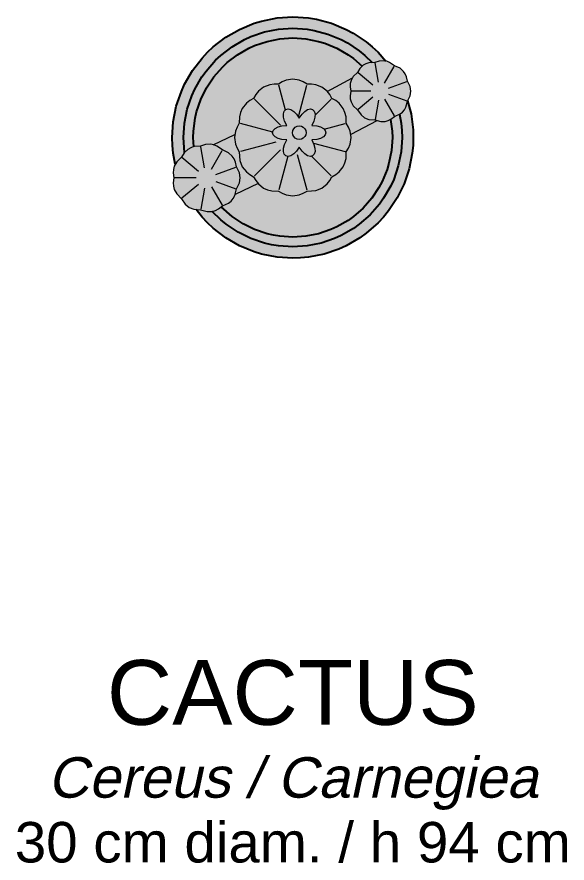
# Model space of a CAD drawing. Header units: millimetres. Extents: x -4 to 8794, y -6642 to 2653.
# Drawn here: x 4209 to 4889, y -6642 to -5597 of the extents above; entities that cross this region are included whole.
import ezdxf
from ezdxf.enums import TextEntityAlignment as Align

# ---------------------------------------------------------------- set-up
doc = ezdxf.new("R2010")
doc.units = ezdxf.units.MM
for name, color, linetype, lineweight, true_color in [('VEG-FLOR', 243, 'Continuous', 13, 0xb0486e), ('VEG-HOJAS', 117, 'Continuous', 18, 0x2e5e38), ('VEG-MACETA', 25, 'Continuous', 25, 0x745440), ('VEG-NERVIOS', 115, 'Continuous', 9, 0x528c5c), ('VEG-TEXTO', 47, 'Continuous', 18, 0x464646)]:
    doc.layers.add(name, color=color, linetype=linetype, lineweight=lineweight, true_color=true_color)
doc.layers.add('VEG-RELLENO', color=253, linetype='Continuous', true_color=0x96c896)
doc.styles.add('VEG', font='arial.ttf')

# ---------------------------------------------------------------- blocks, each defined once
blk = doc.blocks.new('VEG_Cactus_PLANTA')
at = {"layer": 'VEG-RELLENO', "true_color": 0xd38560}
h = blk.add_hatch(color=33, dxfattribs=at)
h.dxf.hatch_style = 1
h.paths.add_polyline_path([(148.7, -9.7), (146.1, -29.1), (141.1, -47.9), (133.6, -65.9), (129, -74.5), (118.2, -90.7), (105.4, -105.4), (90.7, -118.2), (82.8, -123.9), (65.9, -133.6), (57, -137.7), (38.6, -143.9), (19.4, -147.7), (0, -149), (-19.4, -147.7), (-29.1, -146.1), (-47.9, -141.1), (-65.9, -133.6), (-82.8, -123.9), (-90.7, -118.2), (-105.4, -105.4), (-112, -98.2), (-119.4, -89), (-113.9, -89.2), (-105.9, -91.4), (-99.5, -91.2), (-89, -101.5), (-82.2, -107.1), (-67.5, -116.9), (-51.7, -124.7), (-34.9, -130.4), (-17.6, -133.8), (0, -135), (17.6, -133.8), (34.9, -130.4), (51.7, -124.7), (59.7, -121.1), (75, -112.2), (82.2, -107.1), (89, -101.5), (101.5, -89), (107.1, -82.2), (116.9, -67.5), (124.7, -51.7), (130.4, -34.9), (132.4, -26.3), (133.8, -17.6), (135, 0), (133.8, 17.6), (131.9, 28.7), (135.5, 31.5), (139, 36), (140.5, 39.4), (141.9, 45.3), (146.1, 29.1), (147.7, 19.4), (148.7, 9.7)])
h.paths.add_polyline_path([(-145.2, -32.9), (-148.7, -9.7), (-149, 0), (-147.7, 19.4), (-143.9, 38.6), (-137.7, 57), (-133.6, 65.9), (-123.9, 82.8), (-112, 98.2), (-105.4, 105.4), (-98.2, 112), (-82.8, 123.9), (-65.9, 133.6), (-47.9, 141.1), (-38.6, 143.9), (-19.4, 147.7), (0, 149), (19.4, 147.7), (29.1, 146.1), (47.9, 141.1), (65.9, 133.6), (74.5, 129), (90.7, 118.2), (98.2, 112), (105.4, 105.4), (115.1, 94.5), (108.7, 94.8), (101.5, 92.8), (97.9, 92.8), (89, 101.5), (82.2, 107.1), (67.5, 116.9), (59.7, 121.1), (51.7, 124.7), (34.9, 130.4), (17.6, 133.8), (0, 135), (-17.6, 133.8), (-34.9, 130.4), (-51.7, 124.7), (-59.7, 121.1), (-75, 112.2), (-89, 101.5), (-95.5, 95.5), (-107.1, 82.2), (-116.9, 67.5), (-124.7, 51.7), (-130.4, 34.9), (-132.4, 26.3), (-133.8, 17.6), (-135, 0), (-133.7, -18.4), (-137.5, -24.2), (-142.1, -28.4)])
at = {"layer": 'VEG-RELLENO', "true_color": 0xe08e66}
h = blk.add_hatch(color=11, dxfattribs=at)
h.dxf.hatch_style = 1
h.paths.add_polyline_path([(134.7, -8.8), (132.4, -26.3), (130.4, -34.9), (124.7, -51.7), (116.9, -67.5), (107.1, -82.2), (95.5, -95.5), (82.2, -107.1), (75, -112.2), (59.7, -121.1), (43.4, -127.8), (26.3, -132.4), (8.8, -134.7), (0, -135), (-17.6, -133.8), (-34.9, -130.4), (-51.7, -124.7), (-67.5, -116.9), (-82.2, -107.1), (-89, -101.5), (-99.5, -91.2), (-93.7, -89.2), (-88.3, -85.6), (-74.9, -97.6), (-61.5, -106.5), (-47.1, -113.6), (-31.8, -118.8), (-24, -120.6), (-8, -122.7), (8, -122.7), (24, -120.6), (39.5, -116.5), (54.4, -110.3), (68.3, -102.3), (74.9, -97.6), (87, -87), (97.6, -74.9), (102.3, -68.3), (110.3, -54.4), (113.6, -47.1), (118.8, -31.8), (120.6, -24), (121.9, -16.1), (123, 0), (122.7, 8), (120.9, 22.3), (125.8, 26), (131.9, 28.7), (133.8, 17.6), (134.7, 8.8)])
h.paths.add_polyline_path([(-133.7, -18.4), (-135, 0), (-133.8, 17.6), (-130.4, 34.9), (-124.7, 51.7), (-121.1, 59.7), (-112.2, 75), (-107.1, 82.2), (-95.5, 95.5), (-89, 101.5), (-75, 112.2), (-59.7, 121.1), (-51.7, 124.7), (-34.9, 130.4), (-17.6, 133.8), (0, 135), (17.6, 133.8), (26.3, 132.4), (43.4, 127.8), (59.7, 121.1), (67.5, 116.9), (82.2, 107.1), (89, 101.5), (97.9, 92.8), (92.2, 91.7), (88.7, 90.2), (85.8, 88.1), (74.9, 97.6), (68.3, 102.3), (54.4, 110.3), (39.5, 116.5), (31.8, 118.8), (16.1, 121.9), (0, 123), (-16.1, 121.9), (-31.8, 118.8), (-47.1, 113.6), (-54.4, 110.3), (-68.3, 102.3), (-81.1, 92.5), (-92.5, 81.1), (-102.3, 68.3), (-106.5, 61.5), (-113.6, 47.1), (-118.8, 31.8), (-120.6, 24), (-122.7, 8), (-123, 0), (-122.4, -11.3), (-127.9, -13.5)])
at = {"layer": 'VEG-RELLENO', "true_color": 0x7a5e4a}
h = blk.add_hatch(color=35, dxfattribs=at)
h.dxf.hatch_style = 1
h.paths.add_polyline_path([(122.7, -8), (120.6, -24), (116.5, -39.5), (110.3, -54.4), (106.5, -61.5), (97.6, -74.9), (87, -87), (74.9, -97.6), (68.3, -102.3), (54.4, -110.3), (39.5, -116.5), (24, -120.6), (16.1, -121.9), (0, -123), (-16.1, -121.9), (-31.8, -118.8), (-47.1, -113.6), (-61.5, -106.5), (-74.9, -97.6), (-88.3, -85.6), (-87, -84.4), (-81.3, -82.1), (-76.2, -78.4), (-73.5, -75.2), (-71, -70.2), (-42.6, -56.9), (-38.3, -60.9), (-31.1, -64.5), (-25.8, -65.8), (-17.7, -66.1), (-10.5, -69.9), (-2.7, -71.9), (5.4, -71.4), (10.5, -69.9), (17.7, -66.1), (23.1, -66), (28.5, -65.3), (36, -62.4), (42.3, -57.3), (45.6, -53), (48.4, -48.4), (53, -45.6), (57.3, -42.3), (62.4, -36), (65.3, -28.5), (66, -23.1), (66.1, -17.7), (69.9, -10.5), (71.4, -5.4), (72, 0), (71.7, 3.7), (103.9, 20.8), (108.7, 19.7), (112.4, 19.6), (116.2, 20.3), (120.9, 22.3), (122.7, 8)])
h.paths.add_polyline_path([(-122.4, -11.3), (-122.7, 8), (-120.6, 24), (-118.8, 31.8), (-113.6, 47.1), (-106.5, 61.5), (-97.6, 74.9), (-87, 87), (-81.1, 92.5), (-68.3, 102.3), (-54.4, 110.3), (-47.1, 113.6), (-31.8, 118.8), (-16.1, 121.9), (0, 123), (16.1, 121.9), (31.8, 118.8), (39.5, 116.5), (54.4, 110.3), (68.3, 102.3), (74.9, 97.6), (85.8, 88.1), (83, 85.2), (80.1, 80.5), (75.9, 76.7), (73.6, 73.6), (42.5, 57), (38.3, 60.9), (31.1, 64.5), (25.8, 65.8), (17.7, 66.1), (10.5, 69.9), (2.7, 71.9), (-5.4, 71.4), (-10.5, 69.9), (-17.7, 66.1), (-25.8, 65.8), (-33.6, 63.6), (-40.4, 59.2), (-44, 55.2), (-48.4, 48.4), (-53, 45.6), (-57.3, 42.3), (-62.4, 36), (-65.3, 28.5), (-66, 23.1), (-66.1, 17.7), (-69.9, 10.5), (-71.7, 3.6), (-98.4, -8.8), (-105.9, -8.3), (-113.9, -10.6)])
at = {"layer": 'VEG-RELLENO', "true_color": 0x6ca364}
h = blk.add_hatch(color=83, dxfattribs=at)
h.dxf.hatch_style = 1
h.paths.add_polyline_path([(145.6, 55.4), (144.3, 49.9), (141.6, 44.9), (139.8, 37.7), (138, 34.4), (135.5, 31.5), (132.6, 29.1), (125.8, 26), (121.3, 22.6), (118, 20.9), (114.3, 19.9), (108.7, 19.7), (101.5, 21.7), (94, 22.3), (88.7, 24.4), (84.3, 27.9), (80.1, 34.1), (74.7, 39.3), (72, 44.3), (71.1, 47.9), (70.9, 51.7), (71.6, 57.3), (70.9, 62.8), (71.1, 66.6), (72, 70.3), (74.7, 75.3), (80.1, 80.5), (83, 85.2), (87.1, 89.2), (90.4, 91), (94, 92.3), (101.5, 92.8), (108.7, 94.8), (114.3, 94.7), (118, 93.7), (121.3, 92), (125.8, 88.5), (132.6, 85.5), (136.8, 81.7), (139.8, 76.9), (141.6, 69.6), (144.9, 62.9), (145.6, 59.2)])
at = {"layer": 'VEG-RELLENO', "true_color": 0x63965c}
h = blk.add_hatch(color=83, dxfattribs=at)
h.dxf.hatch_style = 1
h.paths.add_polyline_path([(71.7, 3.7), (69.9, 10.5), (66.1, 17.7), (66, 23.1), (65.3, 28.5), (62.4, 36), (57.3, 42.3), (53, 45.6), (48.4, 48.4), (42.5, 57), (73.6, 73.6), (72, 70.3), (71.1, 66.6), (70.9, 62.8), (71.6, 57.3), (70.9, 51.7), (71.5, 46.1), (73.7, 40.9), (75.9, 37.8), (80.1, 34.1), (84.3, 27.9), (87.1, 25.4), (90.4, 23.5), (94, 22.3), (101.5, 21.7), (103.9, 20.8)])
at = {"layer": 'VEG-RELLENO', "true_color": 0x70aa68}
h = blk.add_hatch(color=83, dxfattribs=at)
h.dxf.hatch_style = 1
h.paths.add_polyline_path([(71.9, -2.7), (69.9, -10.5), (66.1, -17.7), (66, -23.1), (65.3, -28.5), (62.4, -36), (57.3, -42.3), (53, -45.6), (48.4, -48.4), (44, -55.2), (40.4, -59.2), (36, -62.4), (31.1, -64.5), (25.8, -65.8), (17.7, -66.1), (13, -68.7), (8, -70.8), (0, -72), (-8, -70.8), (-13, -68.7), (-17.7, -66.1), (-25.8, -65.8), (-31.1, -64.5), (-36, -62.4), (-42.3, -57.3), (-45.6, -53), (-48.4, -48.4), (-53, -45.6), (-57.3, -42.3), (-62.4, -36), (-65.3, -28.5), (-66, -23.1), (-66.1, -17.7), (-68.7, -13), (-70.8, -8), (-72, 0), (-70.8, 8), (-68.7, 13), (-66.1, 17.7), (-65.8, 25.8), (-64.5, 31.1), (-62.4, 36), (-57.3, 42.3), (-53, 45.6), (-48.4, 48.4), (-45.6, 53), (-42.3, 57.3), (-36, 62.4), (-28.5, 65.3), (-23.1, 66), (-17.7, 66.1), (-13, 68.7), (-8, 70.8), (0, 72), (8, 70.8), (13, 68.7), (17.7, 66.1), (23.1, 66), (28.5, 65.3), (36, 62.4), (42.3, 57.3), (45.6, 53), (48.4, 48.4), (55.2, 44), (59.2, 40.4), (62.4, 36), (64.5, 31.1), (65.8, 25.8), (66.1, 17.7), (68.7, 13), (70.8, 8), (71.9, 2.7)])
h.paths.add_polyline_path([(-11.5, -17.2), (-10.5, -20.5), (-8.5, -22.6), (-5.7, -23.3), (-2.3, -22.5), (1.2, -20.3), (4.6, -17), (8, -11.8), (11.4, -17), (14.8, -20.3), (18.3, -22.5), (21.7, -23.3), (24.5, -22.6), (26.5, -20.5), (27.5, -17.2), (27.4, -13), (26.2, -8.4), (23.4, -2.9), (29.6, -2.6), (34.2, -1.3), (37.8, 0.7), (40.2, 3.2), (41, 6), (40.2, 8.8), (37.8, 11.3), (34.2, 13.3), (29.6, 14.6), (23.4, 14.9), (26.2, 20.4), (27.4, 25), (27.5, 29.2), (26.5, 32.5), (24.5, 34.6), (21.7, 35.3), (18.3, 34.5), (14.8, 32.3), (11.4, 29), (8, 23.8), (4.6, 29), (1.2, 32.3), (-2.3, 34.5), (-5.7, 35.3), (-8.5, 34.6), (-10.5, 32.5), (-11.5, 29.2), (-11.4, 25), (-10.2, 20.4), (-7.4, 14.9), (-13.6, 14.6), (-18.2, 13.3), (-21.8, 11.3), (-24.2, 8.8), (-25, 6), (-24.2, 3.2), (-21.8, 0.7), (-18.2, -1.3), (-13.6, -2.6), (-7.4, -2.9), (-10.2, -8.4), (-11.4, -13)], flags=0)
at = {"layer": 'VEG-RELLENO', "true_color": 0xf49eb8}
h = blk.add_hatch(color=231, dxfattribs=at)
h.dxf.hatch_style = 1
h.paths.add_polyline_path([(-11.4, -13), (-10.2, -8.4), (-7.4, -2.9), (-13.6, -2.6), (-18.2, -1.3), (-21.8, 0.7), (-24.2, 3.2), (-25, 6), (-24.2, 8.8), (-21.8, 11.3), (-18.2, 13.3), (-13.6, 14.6), (-7.4, 14.9), (-10.2, 20.4), (-11.4, 25), (-11.5, 29.2), (-10.5, 32.5), (-8.5, 34.6), (-5.7, 35.3), (-2.3, 34.5), (1.2, 32.3), (4.6, 29), (8, 23.8), (11.4, 29), (14.8, 32.3), (18.3, 34.5), (21.7, 35.3), (24.5, 34.6), (26.5, 32.5), (27.5, 29.2), (27.4, 25), (26.2, 20.4), (23.4, 14.9), (29.6, 14.6), (34.2, 13.3), (37.8, 11.3), (40.2, 8.8), (41, 6), (40.2, 3.2), (37.8, 0.7), (34.2, -1.3), (29.6, -2.6), (23.4, -2.9), (26.2, -8.4), (27.4, -13), (27.5, -17.2), (26.5, -20.5), (24.5, -22.6), (21.7, -23.3), (18.3, -22.5), (14.8, -20.3), (11.4, -17), (8, -11.8), (4.6, -17), (1.2, -20.3), (-2.3, -22.5), (-5.7, -23.3), (-8.5, -22.6), (-10.5, -20.5), (-11.5, -17.2)])
h.paths.add_polyline_path([(16, 8.6), (14.8, 10.9), (12.9, 12.8), (10.6, 14), (8, 14.4), (5.4, 14), (3.1, 12.8), (1.2, 10.9), (0, 8.6), (-0.4, 6), (0, 3.4), (1.2, 1.1), (3.1, -0.8), (5.4, -2), (8, -2.4), (10.6, -2), (12.9, -0.8), (14.8, 1.1), (16, 3.4), (16.4, 6)], flags=0)
at = {"layer": 'VEG-RELLENO', "true_color": 0xfad466}
h = blk.add_hatch(color=41, dxfattribs=at)
h.dxf.hatch_style = 1
h.paths.add_polyline_path([(16.4, 6), (16, 3.4), (14.8, 1.1), (12.9, -0.8), (10.6, -2), (8, -2.4), (5.4, -2), (3.1, -0.8), (1.2, 1.1), (0, 3.4), (-0.4, 6), (0, 8.6), (1.2, 10.9), (3.1, 12.8), (5.4, 14), (8, 14.4), (10.6, 14), (12.9, 12.8), (14.8, 10.9), (16, 8.6)])
at = {"layer": 'VEG-RELLENO', "true_color": 0x63965c}
h = blk.add_hatch(color=83, dxfattribs=at)
h.dxf.hatch_style = 1
h.paths.add_polyline_path([(-71.7, 3.6), (-72, 0), (-71.4, -5.4), (-69.9, -10.5), (-66.1, -17.7), (-65.8, -25.8), (-63.6, -33.6), (-60.9, -38.3), (-57.3, -42.3), (-53, -45.6), (-48.4, -48.4), (-42.6, -56.9), (-71, -70.2), (-69.5, -63.5), (-65.9, -56.1), (-64.9, -49.9), (-65.9, -43.7), (-69.5, -36.2), (-71.5, -28.2), (-74.8, -22.9), (-79.5, -18.7), (-87, -15.3), (-93.7, -10.5), (-98.4, -8.8)])
at = {"layer": 'VEG-RELLENO', "true_color": 0x6ca364}
h = blk.add_hatch(color=83, dxfattribs=at)
h.dxf.hatch_style = 1
h.paths.add_polyline_path([(-65, -52), (-66.6, -58), (-69.5, -63.5), (-71.5, -71.5), (-73.5, -75.2), (-76.2, -78.4), (-79.5, -81), (-87, -84.4), (-91.9, -88.2), (-95.6, -90.1), (-99.7, -91.2), (-105.9, -91.4), (-113.9, -89.2), (-122.1, -88.5), (-127.9, -86.2), (-132.8, -82.3), (-137.5, -75.5), (-143.4, -69.7), (-146.4, -64.2), (-147.4, -60.2), (-147.7, -56), (-146.8, -49.9), (-147.7, -43.7), (-147.4, -39.6), (-146.4, -35.5), (-143.4, -30), (-137.5, -24.2), (-134.2, -19), (-129.7, -14.6), (-126.1, -12.5), (-122.1, -11.2), (-113.9, -10.6), (-105.9, -8.3), (-99.7, -8.5), (-93.7, -10.5), (-87, -15.3), (-81.3, -17.7), (-77.8, -20), (-74.8, -22.9), (-71.5, -28.2), (-69.5, -36.2), (-65.9, -43.7), (-65, -47.8)])
at = {"layer": 'VEG-FLOR'}
for points in [[(-11.5, -17.2), (-11.4, -13), (-10.2, -8.4), (-7.4, -2.9), (-13.6, -2.6), (-18.2, -1.3), (-21.8, 0.7), (-24.2, 3.2), (-25, 6), (-24.2, 8.8), (-21.8, 11.3), (-18.2, 13.3), (-13.6, 14.6), (-7.4, 14.9), (-10.2, 20.4), (-11.4, 25), (-11.5, 29.2), (-10.5, 32.5), (-8.5, 34.6), (-5.7, 35.3), (-2.3, 34.5), (1.2, 32.3), (4.6, 29), (8, 23.8), (11.4, 29), (14.8, 32.3), (18.3, 34.5), (21.7, 35.3), (24.5, 34.6), (26.5, 32.5), (27.5, 29.2), (27.4, 25), (26.2, 20.4), (23.4, 14.9), (29.6, 14.6), (34.2, 13.3), (37.8, 11.3), (40.2, 8.8), (41, 6), (40.2, 3.2), (37.8, 0.7), (34.2, -1.3), (29.6, -2.6), (23.4, -2.9), (26.2, -8.4), (27.4, -13), (27.5, -17.2), (26.5, -20.5), (24.5, -22.6), (21.7, -23.3), (18.3, -22.5), (14.8, -20.3), (11.4, -17), (8, -11.8), (4.6, -17), (1.2, -20.3), (-2.3, -22.5), (-5.7, -23.3), (-8.5, -22.6), (-10.5, -20.5)], [(16.4, 6), (16, 3.4), (14.8, 1.1), (12.9, -0.8), (10.6, -2), (8, -2.4), (5.4, -2), (3.1, -0.8), (1.2, 1.1), (0, 3.4), (-0.4, 6), (0, 8.6), (1.2, 10.9), (3.1, 12.8), (5.4, 14), (8, 14.4), (10.6, 14), (12.9, 12.8), (14.8, 10.9), (16, 8.6)]]:
    blk.add_lwpolyline(points, close=True, dxfattribs=at)
at = {"layer": 'VEG-HOJAS'}
for points in [[(145.7, 57.3), (144.9, 62.9), (141.6, 69.6), (140.5, 75.1), (139, 78.6), (136.8, 81.7), (132.6, 85.5), (125.8, 88.5), (119.7, 92.9), (116.2, 94.3), (112.4, 94.9), (106.8, 94.5), (101.5, 92.8), (94, 92.3), (90.4, 91), (87.1, 89.2), (83, 85.2), (80.1, 80.5), (74.7, 75.3), (72, 70.3), (71.1, 66.6), (70.9, 62.8), (71.6, 57.3), (70.9, 51.7), (71.1, 47.9), (72, 44.3), (74.7, 39.3), (80.1, 34.1), (84.3, 27.9), (88.7, 24.4), (94, 22.3), (101.5, 21.7), (108.7, 19.7), (114.3, 19.9), (118, 20.9), (121.3, 22.6), (125.8, 26), (132.6, 29.1), (135.5, 31.5), (138, 34.4), (139.8, 37.7), (141.6, 44.9), (144.9, 51.7)], [(72, 0), (70.8, 8), (68.7, 13), (66.1, 17.7), (65.8, 25.8), (64.5, 31.1), (62.4, 36), (57.3, 42.3), (53, 45.6), (48.4, 48.4), (45.6, 53), (42.3, 57.3), (36, 62.4), (28.5, 65.3), (23.1, 66), (17.7, 66.1), (13, 68.7), (8, 70.8), (0, 72), (-8, 70.8), (-13, 68.7), (-17.7, 66.1), (-23.1, 66), (-28.5, 65.3), (-36, 62.4), (-42.3, 57.3), (-45.6, 53), (-48.4, 48.4), (-53, 45.6), (-57.3, 42.3), (-62.4, 36), (-64.5, 31.1), (-65.8, 25.8), (-66.1, 17.7), (-68.7, 13), (-70.8, 8), (-72, 0), (-70.8, -8), (-68.7, -13), (-66.1, -17.7), (-66, -23.1), (-65.3, -28.5), (-62.4, -36), (-57.3, -42.3), (-53, -45.6), (-48.4, -48.4), (-45.6, -53), (-42.3, -57.3), (-36, -62.4), (-31.1, -64.5), (-25.8, -65.8), (-17.7, -66.1), (-13, -68.7), (-8, -70.8), (0, -72), (8, -70.8), (13, -68.7), (17.7, -66.1), (23.1, -66), (28.5, -65.3), (36, -62.4), (42.3, -57.3), (45.6, -53), (48.4, -48.4), (53, -45.6), (57.3, -42.3), (62.4, -36), (64.5, -31.1), (65.8, -25.8), (66.1, -17.7), (68.7, -13), (70.8, -8)], [(-64.9, -49.9), (-65.9, -43.7), (-69.5, -36.2), (-70.8, -30.2), (-72.4, -26.3), (-74.8, -22.9), (-79.5, -18.7), (-87, -15.3), (-93.7, -10.5), (-97.6, -9), (-101.7, -8.2), (-108, -8.7), (-113.9, -10.6), (-122.1, -11.2), (-126.1, -12.5), (-129.7, -14.6), (-134.2, -19), (-137.5, -24.2), (-143.4, -30), (-146.4, -35.5), (-147.4, -39.6), (-147.7, -43.7), (-146.8, -49.9), (-147.7, -56), (-147.4, -60.2), (-146.4, -64.2), (-143.4, -69.7), (-137.5, -75.5), (-132.8, -82.3), (-127.9, -86.2), (-122.1, -88.5), (-113.9, -89.2), (-105.9, -91.4), (-99.7, -91.2), (-95.6, -90.1), (-91.9, -88.2), (-87, -84.4), (-79.5, -81), (-76.2, -78.4), (-73.5, -75.2), (-71.5, -71.5), (-69.5, -63.5), (-65.9, -56.1)]]:
    blk.add_lwpolyline(points, close=True, dxfattribs=at)
for points in [[(42.5, 57), (73.6, 73.6)], [(103.9, 20.8), (71.7, 3.7)], [(-98.4, -8.8), (-71.7, 3.6)], [(-42.6, -56.9), (-71, -70.2)]]:
    blk.add_lwpolyline(points, dxfattribs=at)
at = {"layer": 'VEG-MACETA'}
for points in [[(-145.2, -32.9), (-147.7, -19.4), (-148.7, -9.7), (-149, 0), (-147.7, 19.4), (-143.9, 38.6), (-137.7, 57), (-133.6, 65.9), (-123.9, 82.8), (-112, 98.2), (-105.4, 105.4), (-98.2, 112), (-82.8, 123.9), (-65.9, 133.6), (-47.9, 141.1), (-38.6, 143.9), (-19.4, 147.7), (0, 149), (19.4, 147.7), (29.1, 146.1), (47.9, 141.1), (65.9, 133.6), (74.5, 129), (90.7, 118.2), (98.2, 112), (105.4, 105.4), (115.1, 94.5)], [(-133.7, -18.4), (-135, 0), (-133.8, 17.6), (-130.4, 34.9), (-124.7, 51.7), (-121.1, 59.7), (-112.2, 75), (-107.1, 82.2), (-95.5, 95.5), (-89, 101.5), (-75, 112.2), (-59.7, 121.1), (-51.7, 124.7), (-34.9, 130.4), (-17.6, 133.8), (0, 135), (17.6, 133.8), (26.3, 132.4), (43.4, 127.8), (59.7, 121.1), (67.5, 116.9), (82.2, 107.1), (89, 101.5), (97.9, 92.8)], [(-122.4, -11.3), (-123, 0), (-122.7, 8), (-120.6, 24), (-118.8, 31.8), (-113.6, 47.1), (-106.5, 61.5), (-97.6, 74.9), (-87, 87), (-81.1, 92.5), (-68.3, 102.3), (-54.4, 110.3), (-47.1, 113.6), (-31.8, 118.8), (-16.1, 121.9), (0, 123), (16.1, 121.9), (31.8, 118.8), (39.5, 116.5), (54.4, 110.3), (68.3, 102.3), (74.9, 97.6), (85.8, 88.1)], [(141.9, 45.3), (146.1, 29.1), (147.7, 19.4), (148.7, 9.7), (148.7, -9.7), (147.7, -19.4), (143.9, -38.6), (137.7, -57), (129, -74.5), (118.2, -90.7), (112, -98.2), (105.4, -105.4), (90.7, -118.2), (82.8, -123.9), (65.9, -133.6), (57, -137.7), (38.6, -143.9), (19.4, -147.7), (9.7, -148.7), (0, -149), (-19.4, -147.7), (-38.6, -143.9), (-47.9, -141.1), (-65.9, -133.6), (-82.8, -123.9), (-98.2, -112), (-105.4, -105.4), (-112, -98.2), (-119.4, -89)], [(131.9, 28.7), (133.8, 17.6), (134.7, 8.8), (135, 0), (133.8, -17.6), (130.4, -34.9), (124.7, -51.7), (121.1, -59.7), (112.2, -75), (107.1, -82.2), (95.5, -95.5), (82.2, -107.1), (75, -112.2), (59.7, -121.1), (51.7, -124.7), (34.9, -130.4), (17.6, -133.8), (0, -135), (-17.6, -133.8), (-26.3, -132.4), (-34.9, -130.4), (-51.7, -124.7), (-67.5, -116.9), (-82.2, -107.1), (-89, -101.5), (-99.5, -91.2)], [(120.9, 22.3), (122.7, 8), (123, 0), (121.9, -16.1), (118.8, -31.8), (116.5, -39.5), (110.3, -54.4), (106.5, -61.5), (97.6, -74.9), (87, -87), (74.9, -97.6), (68.3, -102.3), (54.4, -110.3), (47.1, -113.6), (31.8, -118.8), (16.1, -121.9), (0, -123), (-16.1, -121.9), (-24, -120.6), (-31.8, -118.8), (-47.1, -113.6), (-61.5, -106.5), (-74.9, -97.6), (-88.3, -85.6)]]:
    blk.add_lwpolyline(points, dxfattribs=at)
at = {"layer": 'VEG-NERVIOS'}
for points in [[(105.7, 68.5), (101.6, 92.1)], [(113.4, 67.1), (125.4, 87.9)], [(99, 64.6), (80.6, 80)], [(-9.1, 34), (-17.3, 64.7)], [(6.9, 25.7), (17.3, 64.7)], [(118.4, 61.2), (140.9, 69.4)], [(96.3, 57.3), (72.4, 57.3)], [(118.4, 53.4), (140.9, 45.2)], [(-15.3, 15.3), (-47.3, 47.3)], [(27.5, 27.5), (47.3, 47.3)], [(99, 49.9), (80.6, 34.6)], [(105.7, 46), (101.6, 22.5)], [(113.4, 47.4), (125.4, 26.7)], [(-24.8, 6.6), (-64.7, 17.3)], [(38.7, 10.4), (64.7, 17.3)], [(-20.9, -5.6), (-64.7, -17.3)], [(25.5, -6.8), (64.7, -17.3)], [(-109.1, -37.5), (-113.7, -11.4)], [(-100.6, -39), (-87.4, -16)], [(-15.3, -15.3), (-47.3, -47.3)], [(5.6, -20.9), (17.3, -64.7)], [(-116.6, -41.8), (-136.9, -24.8)], [(-6.2, -23.1), (-17.3, -64.7)], [(23, -23), (47.3, -47.3)], [(-95.1, -45.6), (-70.2, -36.5)], [(-119.5, -49.9), (-146, -49.9)], [(-116.6, -58), (-136.9, -75)], [(-109.1, -62.3), (-113.7, -88.3)], [(-100.6, -60.8), (-87.4, -83.7)], [(-95.1, -54.2), (-70.2, -63.2)]]:
    blk.add_lwpolyline(points, dxfattribs=at)

msp = doc.modelspace()

# ---------------------------------------------------------------- block references
msp.add_blockref('VEG_Cactus_PLANTA', (4550, -5745.6))

# ---------------------------------------------------------------- texts
at = {"layer": 'VEG-TEXTO', "style": 'VEG'}
for s, height, p in [('CACTUS', 80, (4550, -6390.9)), ('30 cm diam. / h 94 cm', 50, (4550, -6590.9))]:
    msp.add_text(s, height=height, dxfattribs=at).set_placement(p, align=Align.TOP_CENTER)
at = {"layer": 'VEG-TEXTO', "style": 'VEG', "oblique": 12}
msp.add_text('Cereus / Carnegiea', height=50, dxfattribs=at).set_placement((4550, -6510.9), align=Align.TOP_CENTER)

doc.saveas('drawing.dxf')
